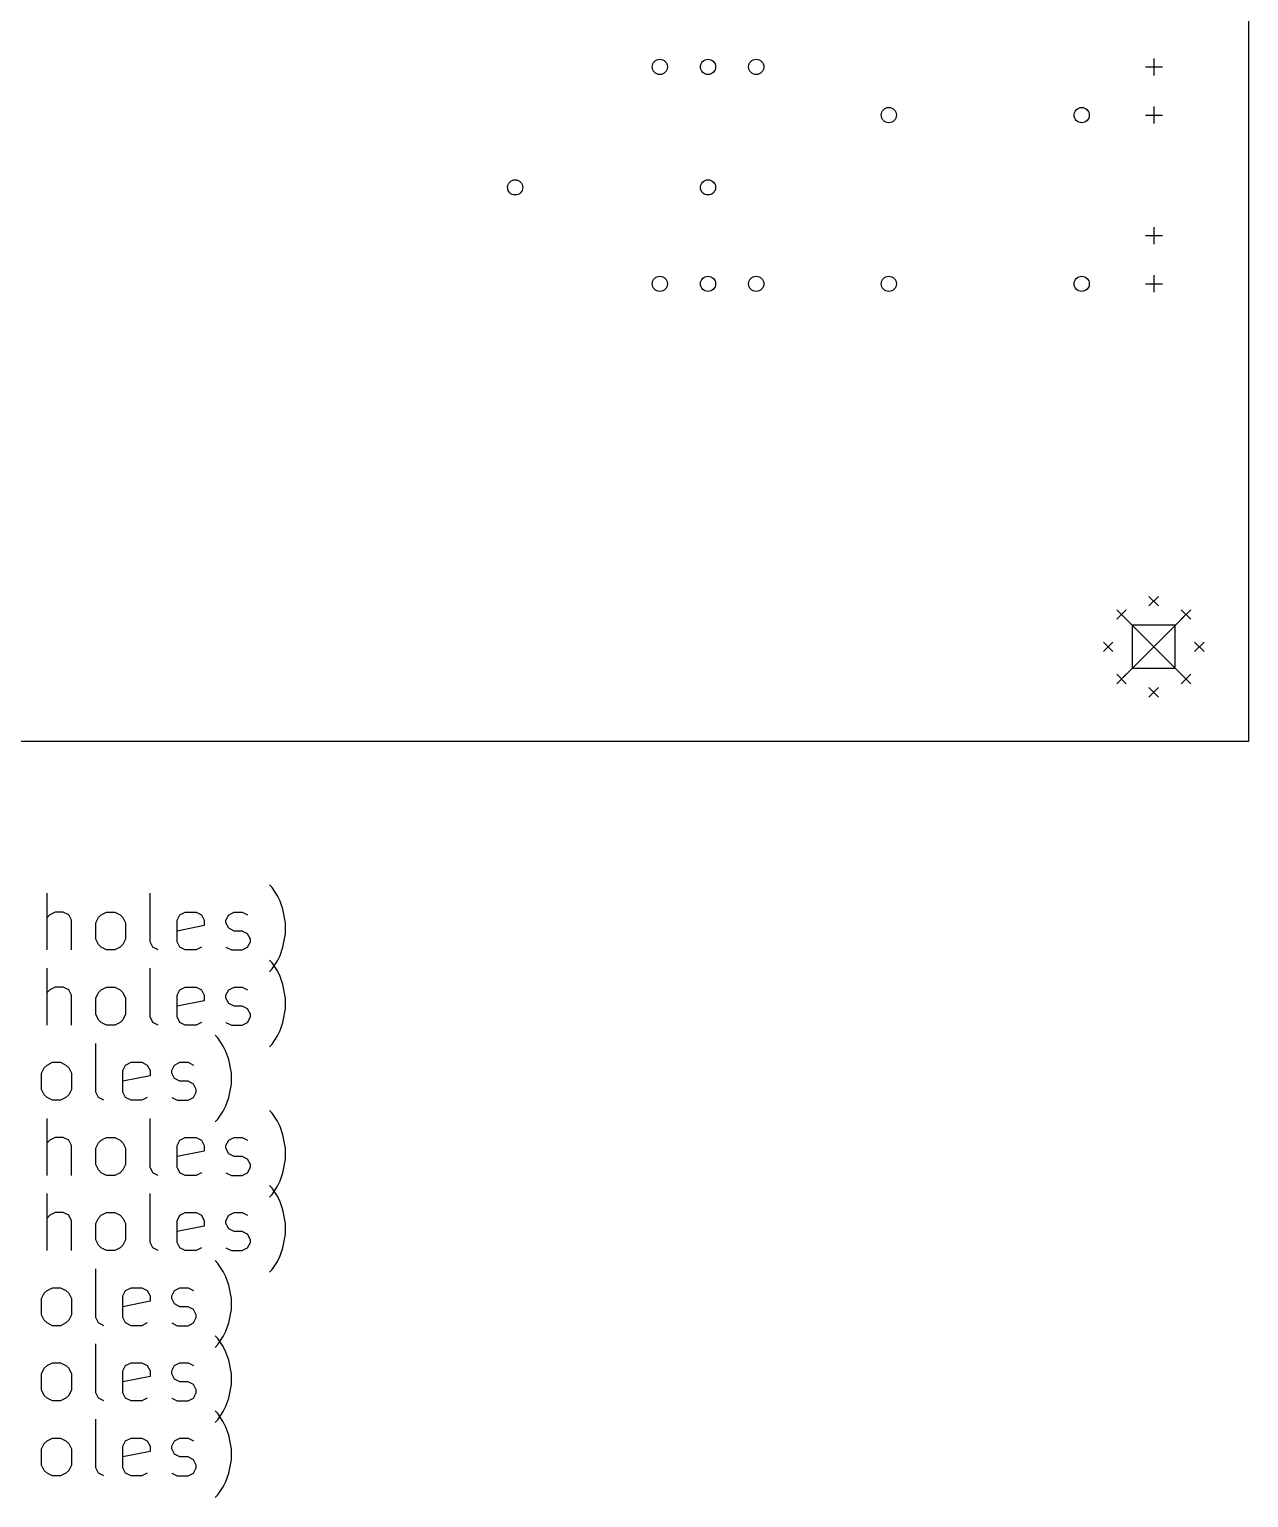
# Model space of a CAD drawing. Extents: x 1.05 to 6.1, y -6.8 to -0.79.
# Drawn here: x 3.574 to 6.102, y -6.805 to -3.758 of the extents above; entities that cross this region are included whole.
import ezdxf

# ---------------------------------------------------------------- set-up
doc = ezdxf.new("R2010")
doc.units = 0
doc.header["$MEASUREMENT"] = 0
doc.layers.add('BLACK', color=7, linetype='CONTINUOUS')

msp = doc.modelspace()

# ---------------------------------------------------------------- linework, layer by layer
at = {"layer": 'BLACK', "linetype": 'CONTINUOUS'}
for p, q in [((6.10236, -0.7874), (6.10236, -5.23622)), ((5.88839, -3.83622), (5.92382, -3.83622)), ((5.9061, -3.8185), (5.9061, -3.85394)), ((5.9061, -3.9185), (5.9061, -3.95394)), ((5.88839, -3.93622), (5.92382, -3.93622)), ((5.9061, -4.1685), (5.9061, -4.20394)), ((5.88839, -4.18622), (5.92382, -4.18622)), ((5.88839, -4.28622), (5.92382, -4.28622)), ((5.9061, -4.2685), (5.9061, -4.30394)), ((5.89567, -4.93504), (5.91535, -4.95472)), ((5.91535, -4.93504), (5.89567, -4.95472)), ((5.82886, -4.96271), (5.84854, -4.9824)), ((5.84854, -4.96271), (5.82886, -4.9824)), ((5.96248, -4.96271), (5.98217, -4.9824)), ((5.98217, -4.96271), (5.96248, -4.9824)), ((5.84252, -4.97638), (5.9685, -5.10236)), ((5.9685, -4.97638), (5.84252, -5.10236)), ((5.95005, -4.99483), (5.86097, -4.99483)), ((5.86097, -4.99483), (5.86097, -5.08391)), ((5.95005, -5.08391), (5.95005, -4.99483)), ((5.80118, -5.02953), (5.82087, -5.04921)), ((5.82087, -5.02953), (5.80118, -5.04921)), ((5.99016, -5.02953), (6.00984, -5.04921)), ((6.00984, -5.02953), (5.99016, -5.04921)), ((5.86097, -5.08391), (5.95005, -5.08391)), ((5.82886, -5.09634), (5.84854, -5.11603)), ((5.84854, -5.09634), (5.82886, -5.11603)), ((5.96248, -5.09634), (5.98217, -5.11603)), ((5.98217, -5.09634), (5.96248, -5.11603)), ((5.89567, -5.12402), (5.91535, -5.1437)), ((5.91535, -5.12402), (5.89567, -5.1437)), ((6.10236, -5.23622), (1.1811, -5.23622)), ((4.07691, -5.53923), (4.07129, -5.53361)), ((4.08816, -5.5561), (4.07691, -5.53923)), ((3.6101, -5.66859), (3.6101, -5.55048)), ((3.82382, -5.65172), (3.82382, -5.55048)), ((4.09379, -5.56735), (4.08816, -5.5561)), ((4.09941, -5.58422), (4.09379, -5.56735)), ((3.61572, -5.59547), (3.6101, -5.6011)), ((3.62697, -5.58985), (3.61572, -5.59547)), ((3.64384, -5.58985), (3.62697, -5.58985)), ((3.65509, -5.59547), (3.64384, -5.58985)), ((3.66071, -5.60672), (3.65509, -5.59547)), ((3.71133, -5.61235), (3.71696, -5.6011)), ((3.71696, -5.6011), (3.72258, -5.59547)), ((3.72258, -5.59547), (3.73383, -5.58985)), ((3.73383, -5.58985), (3.7507, -5.58985)), ((3.7507, -5.58985), (3.76195, -5.59547)), ((3.76195, -5.59547), (3.76758, -5.6011)), ((3.76758, -5.6011), (3.7732, -5.61235)), ((3.88006, -5.60672), (3.88569, -5.59547)), ((3.88569, -5.59547), (3.89693, -5.58985)), ((3.89693, -5.58985), (3.91943, -5.58985)), ((3.91943, -5.58985), (3.93068, -5.59547)), ((3.93068, -5.59547), (3.9363, -5.60672)), ((3.9813, -5.60672), (3.98692, -5.59547)), ((3.98692, -5.59547), (3.99817, -5.58985)), ((3.99817, -5.58985), (4.01504, -5.58985)), ((4.01504, -5.58985), (4.02629, -5.59547)), ((4.10503, -5.61235), (4.09941, -5.58422)), ((3.66071, -5.66859), (3.66071, -5.60672)), ((3.71133, -5.64609), (3.71133, -5.61235)), ((3.7732, -5.61235), (3.7732, -5.64609)), ((3.88006, -5.65172), (3.88006, -5.60672)), ((3.9363, -5.61797), (3.88006, -5.62922)), ((3.9363, -5.60672), (3.9363, -5.61797)), ((3.9813, -5.61235), (3.9813, -5.60672)), ((3.98692, -5.62359), (3.9813, -5.61235)), ((3.99817, -5.62922), (3.98692, -5.62359)), ((4.01504, -5.62922), (3.99817, -5.62922)), ((4.02629, -5.63484), (4.01504, -5.62922)), ((4.03192, -5.64609), (4.02629, -5.63484)), ((4.09941, -5.66296), (4.10503, -5.63484)), ((4.10503, -5.63484), (4.10503, -5.61235)), ((3.71696, -5.65734), (3.71133, -5.64609)), ((3.72258, -5.66296), (3.71696, -5.65734)), ((3.73383, -5.66859), (3.72258, -5.66296)), ((3.76195, -5.66296), (3.7507, -5.66859)), ((3.76758, -5.65734), (3.76195, -5.66296)), ((3.7732, -5.64609), (3.76758, -5.65734)), ((3.82944, -5.66296), (3.82382, -5.65172)), ((3.84069, -5.66859), (3.82944, -5.66296)), ((3.88569, -5.66296), (3.88006, -5.65172)), ((3.89693, -5.66859), (3.88569, -5.66296)), ((3.93068, -5.66296), (3.91943, -5.66859)), ((3.9813, -5.66296), (3.99255, -5.66859)), ((4.01504, -5.66859), (4.02629, -5.66296)), ((4.02629, -5.66296), (4.03192, -5.65172)), ((4.03192, -5.65172), (4.03192, -5.64609)), ((4.09379, -5.67984), (4.09941, -5.66296)), ((3.7507, -5.66859), (3.73383, -5.66859)), ((3.91943, -5.66859), (3.89693, -5.66859)), ((3.99255, -5.66859), (4.01504, -5.66859)), ((4.07691, -5.69513), (4.07129, -5.68951)), ((4.07691, -5.70796), (4.08816, -5.69109)), ((4.08816, -5.71201), (4.07691, -5.69513)), ((4.08816, -5.69109), (4.09379, -5.67984)), ((3.6101, -5.82449), (3.6101, -5.70638)), ((3.82382, -5.80762), (3.82382, -5.70638)), ((4.07129, -5.71358), (4.07691, -5.70796)), ((4.09379, -5.72326), (4.08816, -5.71201)), ((4.09941, -5.74013), (4.09379, -5.72326)), ((3.61572, -5.75138), (3.6101, -5.757)), ((3.62697, -5.74575), (3.61572, -5.75138)), ((3.64384, -5.74575), (3.62697, -5.74575)), ((3.65509, -5.75138), (3.64384, -5.74575)), ((3.66071, -5.76263), (3.65509, -5.75138)), ((3.71133, -5.76825), (3.71696, -5.757)), ((3.71696, -5.757), (3.72258, -5.75138)), ((3.72258, -5.75138), (3.73383, -5.74575)), ((3.73383, -5.74575), (3.7507, -5.74575)), ((3.7507, -5.74575), (3.76195, -5.75138)), ((3.76195, -5.75138), (3.76758, -5.757)), ((3.76758, -5.757), (3.7732, -5.76825)), ((3.88006, -5.76263), (3.88569, -5.75138)), ((3.88569, -5.75138), (3.89693, -5.74575)), ((3.89693, -5.74575), (3.91943, -5.74575)), ((3.91943, -5.74575), (3.93068, -5.75138)), ((3.93068, -5.75138), (3.9363, -5.76263)), ((3.9813, -5.76263), (3.98692, -5.75138)), ((3.98692, -5.75138), (3.99817, -5.74575)), ((3.99817, -5.74575), (4.01504, -5.74575)), ((4.01504, -5.74575), (4.02629, -5.75138)), ((4.10503, -5.76825), (4.09941, -5.74013)), ((3.66071, -5.82449), (3.66071, -5.76263)), ((3.71133, -5.802), (3.71133, -5.76825)), ((3.7732, -5.76825), (3.7732, -5.802)), ((3.88006, -5.80762), (3.88006, -5.76263)), ((3.9363, -5.77388), (3.88006, -5.78512)), ((3.9363, -5.76263), (3.9363, -5.77388)), ((3.9813, -5.76825), (3.9813, -5.76263)), ((3.98692, -5.7795), (3.9813, -5.76825)), ((3.99817, -5.78512), (3.98692, -5.7795)), ((4.01504, -5.78512), (3.99817, -5.78512)), ((4.02629, -5.79075), (4.01504, -5.78512)), ((4.10503, -5.79075), (4.10503, -5.76825)), ((3.71696, -5.81325), (3.71133, -5.802)), ((3.72258, -5.81887), (3.71696, -5.81325)), ((3.73383, -5.82449), (3.72258, -5.81887)), ((3.76195, -5.81887), (3.7507, -5.82449)), ((3.76758, -5.81325), (3.76195, -5.81887)), ((3.7732, -5.802), (3.76758, -5.81325)), ((3.82944, -5.81887), (3.82382, -5.80762)), ((3.84069, -5.82449), (3.82944, -5.81887)), ((3.88569, -5.81887), (3.88006, -5.80762)), ((3.89693, -5.82449), (3.88569, -5.81887)), ((3.93068, -5.81887), (3.91943, -5.82449)), ((3.9813, -5.81887), (3.99255, -5.82449)), ((4.01504, -5.82449), (4.02629, -5.81887)), ((4.03192, -5.802), (4.02629, -5.79075)), ((4.02629, -5.81887), (4.03192, -5.80762)), ((4.03192, -5.80762), (4.03192, -5.802)), ((4.09379, -5.83574), (4.09941, -5.81887)), ((4.09941, -5.81887), (4.10503, -5.79075)), ((3.7507, -5.82449), (3.73383, -5.82449)), ((3.91943, -5.82449), (3.89693, -5.82449)), ((3.96443, -5.85104), (3.9588, -5.84542)), ((3.99255, -5.82449), (4.01504, -5.82449)), ((4.07691, -5.86386), (4.08816, -5.84699)), ((4.08816, -5.84699), (4.09379, -5.83574)), ((3.71133, -5.96353), (3.71133, -5.86229)), ((3.97567, -5.86791), (3.96443, -5.85104)), ((3.9813, -5.87916), (3.97567, -5.86791)), ((3.98692, -5.89603), (3.9813, -5.87916)), ((4.07129, -5.86949), (4.07691, -5.86386)), ((3.60447, -5.91291), (3.6101, -5.90728)), ((3.6101, -5.90728), (3.62134, -5.90166)), ((3.62134, -5.90166), (3.63822, -5.90166)), ((3.63822, -5.90166), (3.64947, -5.90728)), ((3.64947, -5.90728), (3.65509, -5.91291)), ((3.76758, -5.91853), (3.7732, -5.90728)), ((3.7732, -5.90728), (3.78445, -5.90166)), ((3.78445, -5.90166), (3.80695, -5.90166)), ((3.80695, -5.90166), (3.81819, -5.90728)), ((3.81819, -5.90728), (3.82382, -5.91853)), ((3.86881, -5.91853), (3.87444, -5.90728)), ((3.87444, -5.90728), (3.88569, -5.90166)), ((3.88569, -5.90166), (3.90256, -5.90166)), ((3.90256, -5.90166), (3.91381, -5.90728)), ((3.99255, -5.92416), (3.98692, -5.89603)), ((3.59885, -5.92416), (3.60447, -5.91291)), ((3.59885, -5.9579), (3.59885, -5.92416)), ((3.65509, -5.91291), (3.66071, -5.92416)), ((3.66071, -5.92416), (3.66071, -5.9579)), ((3.76758, -5.96353), (3.76758, -5.91853)), ((3.82382, -5.92978), (3.76758, -5.94103)), ((3.82382, -5.91853), (3.82382, -5.92978)), ((3.86881, -5.92416), (3.86881, -5.91853)), ((3.87444, -5.9354), (3.86881, -5.92416)), ((3.88569, -5.94103), (3.87444, -5.9354)), ((3.99255, -5.94665), (3.99255, -5.92416)), ((3.60447, -5.96915), (3.59885, -5.9579)), ((3.6101, -5.97478), (3.60447, -5.96915)), ((3.65509, -5.96915), (3.64947, -5.97478)), ((3.66071, -5.9579), (3.65509, -5.96915)), ((3.71696, -5.97478), (3.71133, -5.96353)), ((3.7732, -5.97478), (3.76758, -5.96353)), ((3.90256, -5.94103), (3.88569, -5.94103)), ((3.91381, -5.94665), (3.90256, -5.94103)), ((3.91943, -5.9579), (3.91381, -5.94665)), ((3.91381, -5.97478), (3.91943, -5.96353)), ((3.91943, -5.96353), (3.91943, -5.9579)), ((3.98692, -5.97478), (3.99255, -5.94665)), ((3.62134, -5.9804), (3.6101, -5.97478)), ((3.63822, -5.9804), (3.62134, -5.9804)), ((3.64947, -5.97478), (3.63822, -5.9804)), ((3.72821, -5.9804), (3.71696, -5.97478)), ((3.78445, -5.9804), (3.7732, -5.97478)), ((3.80695, -5.9804), (3.78445, -5.9804)), ((3.81819, -5.97478), (3.80695, -5.9804)), ((3.86881, -5.97478), (3.88006, -5.9804)), ((3.88006, -5.9804), (3.90256, -5.9804)), ((3.90256, -5.9804), (3.91381, -5.97478)), ((3.97567, -6.0029), (3.9813, -5.99165)), ((3.9813, -5.99165), (3.98692, -5.97478)), ((4.07691, -6.00695), (4.07129, -6.00132)), ((3.6101, -6.1363), (3.6101, -6.01819)), ((3.82382, -6.11943), (3.82382, -6.01819)), ((3.9588, -6.02539), (3.96443, -6.01977)), ((3.96443, -6.01977), (3.97567, -6.0029)), ((4.08816, -6.02382), (4.07691, -6.00695)), ((4.09379, -6.03507), (4.08816, -6.02382)), ((3.62697, -6.05756), (3.61572, -6.06319)), ((3.64384, -6.05756), (3.62697, -6.05756)), ((3.65509, -6.06319), (3.64384, -6.05756)), ((3.72258, -6.06319), (3.73383, -6.05756)), ((3.73383, -6.05756), (3.7507, -6.05756)), ((3.7507, -6.05756), (3.76195, -6.06319)), ((3.88569, -6.06319), (3.89693, -6.05756)), ((3.89693, -6.05756), (3.91943, -6.05756)), ((3.91943, -6.05756), (3.93068, -6.06319)), ((3.98692, -6.06319), (3.99817, -6.05756)), ((3.99817, -6.05756), (4.01504, -6.05756)), ((4.01504, -6.05756), (4.02629, -6.06319)), ((4.09941, -6.05194), (4.09379, -6.03507)), ((4.10503, -6.08006), (4.09941, -6.05194)), ((3.61572, -6.06319), (3.6101, -6.06881)), ((3.66071, -6.07444), (3.65509, -6.06319)), ((3.66071, -6.1363), (3.66071, -6.07444)), ((3.71133, -6.08006), (3.71696, -6.06881)), ((3.71133, -6.11381), (3.71133, -6.08006)), ((3.71696, -6.06881), (3.72258, -6.06319)), ((3.76195, -6.06319), (3.76758, -6.06881)), ((3.76758, -6.06881), (3.7732, -6.08006)), ((3.7732, -6.08006), (3.7732, -6.11381)), ((3.88006, -6.07444), (3.88569, -6.06319)), ((3.88006, -6.11943), (3.88006, -6.07444)), ((3.9363, -6.08569), (3.88006, -6.09693)), ((3.93068, -6.06319), (3.9363, -6.07444)), ((3.9363, -6.07444), (3.9363, -6.08569)), ((3.9813, -6.07444), (3.98692, -6.06319)), ((3.9813, -6.08006), (3.9813, -6.07444)), ((3.98692, -6.09131), (3.9813, -6.08006)), ((3.99817, -6.09693), (3.98692, -6.09131)), ((4.10503, -6.10256), (4.10503, -6.08006)), ((3.71696, -6.12506), (3.71133, -6.11381)), ((3.7732, -6.11381), (3.76758, -6.12506)), ((3.82944, -6.13068), (3.82382, -6.11943)), ((3.88569, -6.13068), (3.88006, -6.11943)), ((4.01504, -6.09693), (3.99817, -6.09693)), ((4.02629, -6.10256), (4.01504, -6.09693)), ((4.03192, -6.11381), (4.02629, -6.10256)), ((4.02629, -6.13068), (4.03192, -6.11943)), ((4.03192, -6.11943), (4.03192, -6.11381)), ((4.09941, -6.13068), (4.10503, -6.10256)), ((3.72258, -6.13068), (3.71696, -6.12506)), ((3.73383, -6.1363), (3.72258, -6.13068)), ((3.7507, -6.1363), (3.73383, -6.1363)), ((3.76195, -6.13068), (3.7507, -6.1363)), ((3.76758, -6.12506), (3.76195, -6.13068)), ((3.84069, -6.1363), (3.82944, -6.13068)), ((3.89693, -6.1363), (3.88569, -6.13068)), ((3.91943, -6.1363), (3.89693, -6.1363)), ((3.93068, -6.13068), (3.91943, -6.1363)), ((3.9813, -6.13068), (3.99255, -6.1363)), ((3.99255, -6.1363), (4.01504, -6.1363)), ((4.01504, -6.1363), (4.02629, -6.13068)), ((4.08816, -6.1588), (4.09379, -6.14755)), ((4.09379, -6.14755), (4.09941, -6.13068)), ((3.6101, -6.29221), (3.6101, -6.1741)), ((3.82382, -6.27534), (3.82382, -6.1741)), ((4.07691, -6.16285), (4.07129, -6.15723)), ((4.07129, -6.1813), (4.07691, -6.17567)), ((4.07691, -6.17567), (4.08816, -6.1588)), ((4.08816, -6.17972), (4.07691, -6.16285)), ((4.09379, -6.19097), (4.08816, -6.17972)), ((3.62697, -6.21347), (3.61572, -6.21909)), ((3.64384, -6.21347), (3.62697, -6.21347)), ((3.65509, -6.21909), (3.64384, -6.21347)), ((3.72258, -6.21909), (3.73383, -6.21347)), ((3.73383, -6.21347), (3.7507, -6.21347)), ((3.7507, -6.21347), (3.76195, -6.21909)), ((3.88569, -6.21909), (3.89693, -6.21347)), ((3.89693, -6.21347), (3.91943, -6.21347)), ((3.91943, -6.21347), (3.93068, -6.21909)), ((3.98692, -6.21909), (3.99817, -6.21347)), ((3.99817, -6.21347), (4.01504, -6.21347)), ((4.01504, -6.21347), (4.02629, -6.21909)), ((4.09941, -6.20785), (4.09379, -6.19097)), ((4.10503, -6.23597), (4.09941, -6.20785)), ((3.61572, -6.21909), (3.6101, -6.22472)), ((3.66071, -6.23034), (3.65509, -6.21909)), ((3.66071, -6.29221), (3.66071, -6.23034)), ((3.71133, -6.23597), (3.71696, -6.22472)), ((3.71133, -6.26971), (3.71133, -6.23597)), ((3.71696, -6.22472), (3.72258, -6.21909)), ((3.76195, -6.21909), (3.76758, -6.22472)), ((3.76758, -6.22472), (3.7732, -6.23597)), ((3.7732, -6.23597), (3.7732, -6.26971)), ((3.88006, -6.23034), (3.88569, -6.21909)), ((3.88006, -6.27534), (3.88006, -6.23034)), ((3.9363, -6.24159), (3.88006, -6.25284)), ((3.93068, -6.21909), (3.9363, -6.23034)), ((3.9363, -6.23034), (3.9363, -6.24159)), ((3.9813, -6.23034), (3.98692, -6.21909)), ((3.9813, -6.23597), (3.9813, -6.23034)), ((3.98692, -6.24722), (3.9813, -6.23597)), ((4.10503, -6.25846), (4.10503, -6.23597)), ((3.71696, -6.28096), (3.71133, -6.26971)), ((3.7732, -6.26971), (3.76758, -6.28096)), ((3.82944, -6.28659), (3.82382, -6.27534)), ((3.88569, -6.28659), (3.88006, -6.27534)), ((3.99817, -6.25284), (3.98692, -6.24722)), ((4.01504, -6.25284), (3.99817, -6.25284)), ((4.02629, -6.25846), (4.01504, -6.25284)), ((4.03192, -6.26971), (4.02629, -6.25846)), ((4.02629, -6.28659), (4.03192, -6.27534)), ((4.03192, -6.27534), (4.03192, -6.26971)), ((4.09941, -6.28659), (4.10503, -6.25846)), ((3.72258, -6.28659), (3.71696, -6.28096)), ((3.73383, -6.29221), (3.72258, -6.28659)), ((3.7507, -6.29221), (3.73383, -6.29221)), ((3.76195, -6.28659), (3.7507, -6.29221)), ((3.76758, -6.28096), (3.76195, -6.28659)), ((3.84069, -6.29221), (3.82944, -6.28659)), ((3.89693, -6.29221), (3.88569, -6.28659)), ((3.91943, -6.29221), (3.89693, -6.29221)), ((3.93068, -6.28659), (3.91943, -6.29221)), ((3.9813, -6.28659), (3.99255, -6.29221)), ((3.99255, -6.29221), (4.01504, -6.29221)), ((4.01504, -6.29221), (4.02629, -6.28659)), ((4.08816, -6.31471), (4.09379, -6.30346)), ((4.09379, -6.30346), (4.09941, -6.28659)), ((3.71133, -6.43124), (3.71133, -6.33001)), ((3.96443, -6.31876), (3.9588, -6.31313)), ((3.97567, -6.33563), (3.96443, -6.31876)), ((3.9813, -6.34688), (3.97567, -6.33563)), ((4.07129, -6.3372), (4.07691, -6.33158)), ((4.07691, -6.33158), (4.08816, -6.31471)), ((3.98692, -6.36375), (3.9813, -6.34688)), ((3.99255, -6.39187), (3.98692, -6.36375)), ((3.59885, -6.39187), (3.60447, -6.38062)), ((3.59885, -6.42562), (3.59885, -6.39187)), ((3.60447, -6.38062), (3.6101, -6.375)), ((3.6101, -6.375), (3.62134, -6.36938)), ((3.62134, -6.36938), (3.63822, -6.36938)), ((3.63822, -6.36938), (3.64947, -6.375)), ((3.64947, -6.375), (3.65509, -6.38062)), ((3.65509, -6.38062), (3.66071, -6.39187)), ((3.66071, -6.39187), (3.66071, -6.42562)), ((3.76758, -6.38625), (3.7732, -6.375)), ((3.76758, -6.43124), (3.76758, -6.38625)), ((3.82382, -6.3975), (3.76758, -6.40875)), ((3.7732, -6.375), (3.78445, -6.36938)), ((3.78445, -6.36938), (3.80695, -6.36938)), ((3.80695, -6.36938), (3.81819, -6.375)), ((3.81819, -6.375), (3.82382, -6.38625)), ((3.82382, -6.38625), (3.82382, -6.3975)), ((3.86881, -6.38625), (3.87444, -6.375)), ((3.86881, -6.39187), (3.86881, -6.38625)), ((3.87444, -6.40312), (3.86881, -6.39187)), ((3.87444, -6.375), (3.88569, -6.36938)), ((3.88569, -6.36938), (3.90256, -6.36938)), ((3.90256, -6.36938), (3.91381, -6.375)), ((3.99255, -6.41437), (3.99255, -6.39187)), ((3.60447, -6.43687), (3.59885, -6.42562)), ((3.66071, -6.42562), (3.65509, -6.43687)), ((3.88569, -6.40875), (3.87444, -6.40312)), ((3.90256, -6.40875), (3.88569, -6.40875)), ((3.91381, -6.41437), (3.90256, -6.40875)), ((3.91943, -6.42562), (3.91381, -6.41437)), ((3.91943, -6.43124), (3.91943, -6.42562)), ((3.98692, -6.44249), (3.99255, -6.41437)), ((3.6101, -6.44249), (3.60447, -6.43687)), ((3.62134, -6.44812), (3.6101, -6.44249)), ((3.63822, -6.44812), (3.62134, -6.44812)), ((3.64947, -6.44249), (3.63822, -6.44812)), ((3.65509, -6.43687), (3.64947, -6.44249)), ((3.71696, -6.44249), (3.71133, -6.43124)), ((3.72821, -6.44812), (3.71696, -6.44249)), ((3.7732, -6.44249), (3.76758, -6.43124)), ((3.78445, -6.44812), (3.7732, -6.44249)), ((3.80695, -6.44812), (3.78445, -6.44812)), ((3.81819, -6.44249), (3.80695, -6.44812)), ((3.86881, -6.44249), (3.88006, -6.44812)), ((3.88006, -6.44812), (3.90256, -6.44812)), ((3.90256, -6.44812), (3.91381, -6.44249)), ((3.91381, -6.44249), (3.91943, -6.43124)), ((3.9813, -6.45936), (3.98692, -6.44249)), ((3.71133, -6.58715), (3.71133, -6.48591)), ((3.96443, -6.47466), (3.9588, -6.46904)), ((3.9588, -6.49311), (3.96443, -6.48749)), ((3.96443, -6.48749), (3.97567, -6.47061)), ((3.97567, -6.49154), (3.96443, -6.47466)), ((3.97567, -6.47061), (3.9813, -6.45936)), ((3.9813, -6.50278), (3.97567, -6.49154)), ((3.98692, -6.51966), (3.9813, -6.50278)), ((3.99255, -6.54778), (3.98692, -6.51966)), ((3.59885, -6.54778), (3.60447, -6.53653)), ((3.59885, -6.58152), (3.59885, -6.54778)), ((3.60447, -6.53653), (3.6101, -6.53091)), ((3.6101, -6.53091), (3.62134, -6.52528)), ((3.62134, -6.52528), (3.63822, -6.52528)), ((3.63822, -6.52528), (3.64947, -6.53091)), ((3.64947, -6.53091), (3.65509, -6.53653)), ((3.65509, -6.53653), (3.66071, -6.54778)), ((3.66071, -6.54778), (3.66071, -6.58152)), ((3.76758, -6.54215), (3.7732, -6.53091)), ((3.76758, -6.58715), (3.76758, -6.54215)), ((3.7732, -6.53091), (3.78445, -6.52528)), ((3.78445, -6.52528), (3.80695, -6.52528)), ((3.80695, -6.52528), (3.81819, -6.53091)), ((3.81819, -6.53091), (3.82382, -6.54215)), ((3.82382, -6.54215), (3.82382, -6.5534)), ((3.86881, -6.54215), (3.87444, -6.53091)), ((3.86881, -6.54778), (3.86881, -6.54215)), ((3.87444, -6.55903), (3.86881, -6.54778)), ((3.87444, -6.53091), (3.88569, -6.52528)), ((3.88569, -6.52528), (3.90256, -6.52528)), ((3.90256, -6.52528), (3.91381, -6.53091)), ((3.99255, -6.57028), (3.99255, -6.54778)), ((3.82382, -6.5534), (3.76758, -6.56465)), ((3.88569, -6.56465), (3.87444, -6.55903)), ((3.90256, -6.56465), (3.88569, -6.56465)), ((3.91381, -6.57028), (3.90256, -6.56465)), ((3.91943, -6.58152), (3.91381, -6.57028)), ((3.98692, -6.5984), (3.99255, -6.57028)), ((3.60447, -6.59277), (3.59885, -6.58152)), ((3.6101, -6.5984), (3.60447, -6.59277)), ((3.62134, -6.60402), (3.6101, -6.5984)), ((3.63822, -6.60402), (3.62134, -6.60402)), ((3.64947, -6.5984), (3.63822, -6.60402)), ((3.65509, -6.59277), (3.64947, -6.5984)), ((3.66071, -6.58152), (3.65509, -6.59277)), ((3.71696, -6.5984), (3.71133, -6.58715)), ((3.72821, -6.60402), (3.71696, -6.5984)), ((3.7732, -6.5984), (3.76758, -6.58715)), ((3.78445, -6.60402), (3.7732, -6.5984)), ((3.80695, -6.60402), (3.78445, -6.60402)), ((3.81819, -6.5984), (3.80695, -6.60402)), ((3.86881, -6.5984), (3.88006, -6.60402)), ((3.88006, -6.60402), (3.90256, -6.60402)), ((3.90256, -6.60402), (3.91381, -6.5984)), ((3.91381, -6.5984), (3.91943, -6.58715)), ((3.91943, -6.58715), (3.91943, -6.58152)), ((3.9813, -6.61527), (3.98692, -6.5984)), ((3.96443, -6.63057), (3.9588, -6.62494)), ((3.96443, -6.64339), (3.97567, -6.62652)), ((3.97567, -6.64744), (3.96443, -6.63057)), ((3.97567, -6.62652), (3.9813, -6.61527)), ((3.71133, -6.74305), (3.71133, -6.64182)), ((3.9588, -6.64902), (3.96443, -6.64339)), ((3.9813, -6.65869), (3.97567, -6.64744)), ((3.98692, -6.67556), (3.9813, -6.65869)), ((3.59885, -6.70368), (3.60447, -6.69244)), ((3.60447, -6.69244), (3.6101, -6.68681)), ((3.6101, -6.68681), (3.62134, -6.68119)), ((3.62134, -6.68119), (3.63822, -6.68119)), ((3.63822, -6.68119), (3.64947, -6.68681)), ((3.64947, -6.68681), (3.65509, -6.69244)), ((3.65509, -6.69244), (3.66071, -6.70368)), ((3.76758, -6.69806), (3.7732, -6.68681)), ((3.76758, -6.74305), (3.76758, -6.69806)), ((3.7732, -6.68681), (3.78445, -6.68119)), ((3.78445, -6.68119), (3.80695, -6.68119)), ((3.80695, -6.68119), (3.81819, -6.68681)), ((3.81819, -6.68681), (3.82382, -6.69806)), ((3.82382, -6.69806), (3.82382, -6.70931)), ((3.86881, -6.69806), (3.87444, -6.68681)), ((3.86881, -6.70368), (3.86881, -6.69806)), ((3.87444, -6.68681), (3.88569, -6.68119)), ((3.88569, -6.68119), (3.90256, -6.68119)), ((3.90256, -6.68119), (3.91381, -6.68681)), ((3.99255, -6.70368), (3.98692, -6.67556)), ((3.59885, -6.73743), (3.59885, -6.70368)), ((3.66071, -6.70368), (3.66071, -6.73743)), ((3.82382, -6.70931), (3.76758, -6.72056)), ((3.87444, -6.71493), (3.86881, -6.70368)), ((3.88569, -6.72056), (3.87444, -6.71493)), ((3.90256, -6.72056), (3.88569, -6.72056)), ((3.91381, -6.72618), (3.90256, -6.72056)), ((3.91943, -6.73743), (3.91381, -6.72618)), ((3.98692, -6.7543), (3.99255, -6.72618)), ((3.99255, -6.72618), (3.99255, -6.70368)), ((3.60447, -6.74868), (3.59885, -6.73743)), ((3.6101, -6.7543), (3.60447, -6.74868)), ((3.62134, -6.75993), (3.6101, -6.7543)), ((3.63822, -6.75993), (3.62134, -6.75993)), ((3.64947, -6.7543), (3.63822, -6.75993)), ((3.65509, -6.74868), (3.64947, -6.7543)), ((3.66071, -6.73743), (3.65509, -6.74868)), ((3.71696, -6.7543), (3.71133, -6.74305)), ((3.72821, -6.75993), (3.71696, -6.7543)), ((3.7732, -6.7543), (3.76758, -6.74305)), ((3.78445, -6.75993), (3.7732, -6.7543)), ((3.80695, -6.75993), (3.78445, -6.75993)), ((3.81819, -6.7543), (3.80695, -6.75993)), ((3.86881, -6.7543), (3.88006, -6.75993)), ((3.88006, -6.75993), (3.90256, -6.75993)), ((3.90256, -6.75993), (3.91381, -6.7543)), ((3.91381, -6.7543), (3.91943, -6.74305)), ((3.91943, -6.74305), (3.91943, -6.73743)), ((3.9813, -6.77118), (3.98692, -6.7543)), ((3.96443, -6.7993), (3.97567, -6.78242)), ((3.97567, -6.78242), (3.9813, -6.77118)), ((3.9588, -6.80492), (3.96443, -6.7993))]:
    msp.add_line(p, q, dxfattribs=at)
at = {"layer": 'BLACK'}
for centre in [(4.8811, -3.83622), (4.9811, -3.83622), (5.0811, -3.83622), (5.3561, -3.93622), (5.7561, -3.93622), (4.5811, -4.08622), (4.9811, -4.08622), (4.8811, -4.28622), (4.9811, -4.28622), (5.0811, -4.28622), (5.3561, -4.28622), (5.7561, -4.28622)]:
    msp.add_circle(centre, 0.01575, dxfattribs=at)

doc.saveas('drawing.dxf')
